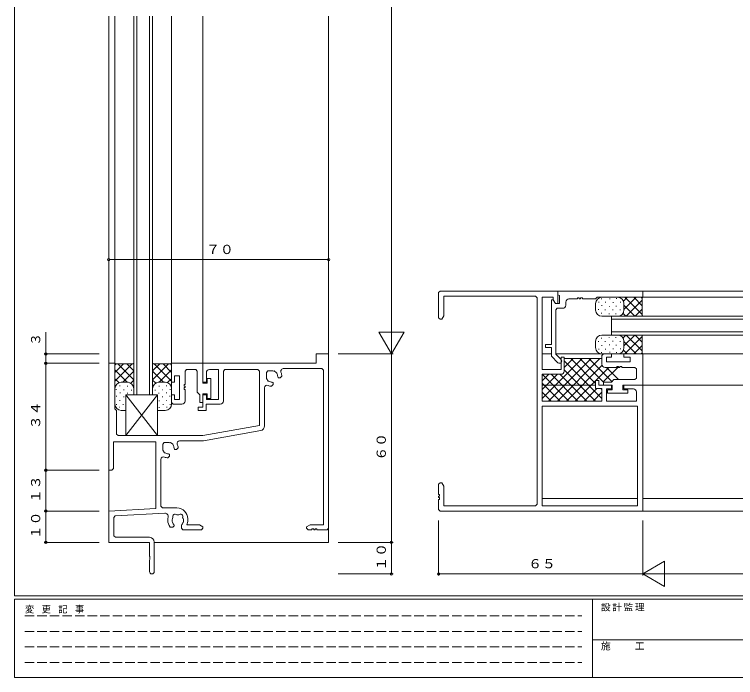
# Model space of a CAD drawing. Units: millimetres on the paper. Extents: x -297 to 270, y -210 to 193.
# Drawn here: x -295 to -65.5, y -210 to 1 of the extents above; entities that cross this region are included whole.
import ezdxf
from ezdxf.enums import TextEntityAlignment as Align

# ---------------------------------------------------------------- set-up
doc = ezdxf.new("R2010")
doc.units = ezdxf.units.MM
doc.linetypes.add('DASHED3', pattern=[4, 3, -1])
for name, color, linetype, lineweight in [('0-1_YKK_ZWAK', 7, 'Continuous', 9), ('0-3_YKK_11', 7, 'Continuous', 9), ('0-4_YKK_12', 2, 'Continuous', 9), ('0-6_YKK_13', 4, 'Continuous', 9), ('0-7_YKK_D', 6, 'Continuous', 9)]:
    doc.layers.add(name, color=color, linetype=linetype, lineweight=lineweight)
doc.styles.add('ＭＳ ゴシック', font='')
doc.styles.get('ＭＳ ゴシック').set_extended_font_data('MS Gothic')

msp = doc.modelspace()

# ---------------------------------------------------------------- linework, layer by layer
at = {"layer": '0-1_YKK_ZWAK'}
for p, q in [((-295, -184), (-295, 191)), ((255, -184), (-295, -184)), ((-295, -210), (-295, -185)), ((228, -185), (-295, -185)), ((-111, -185), (-111, -210)), ((-111, -197.999), (-19, -197.999)), ((-295, -210), (228, -210))]:
    msp.add_line(p, q, dxfattribs=at)
at = {"layer": '0-1_YKK_ZWAK', "linetype": 'DASHED3'}
for p, q in [((-291.715, -190.366), (-114.435, -190.366)), ((-291.715, -195.315), (-114.435, -195.315)), ((-291.715, -200.264), (-114.435, -200.264)), ((-291.715, -205.213), (-114.435, -205.213))]:
    msp.add_line(p, q, dxfattribs=at)
at = {"layer": '0-3_YKK_11'}
for p, q in [((-159.5, -87), (-122, -87)), ((-122, -87), (-122, -91)), ((-122, -87), (-122, -88.2)), ((-95, -87), (-122, -87)), ((-95, -89), (-95, -87)), ((-158.37, -88.63), (-158.37, -94.909)), ((-129.13, -88.63), (-158.37, -88.63)), ((-128.63, -89.13), (-129.13, -88.63)), ((-128.63, -154.87), (-128.63, -89.13)), ((-123.5, -89), (-127, -89)), ((-127, -89), (-127, -112)), ((-114.2, -89.5), (-110, -89.5)), ((-110, -89.5), (-109.5, -89)), ((-109.5, -89), (-95, -89)), ((-124.1, -89.8), (-124.1, -104)), ((-119.5, -91.5), (-119.5, -90.5)), ((-122.7, -107.11), (-122.7, -93)), ((-158.37, -94.909), (-159, -96)), ((-126, -104), (-126, -105)), ((-124.1, -104), (-126, -104)), ((-126, -105), (-124.1, -105)), ((-195, -107), (-195, -162.5)), ((-121.005, -108.805), (-122.7, -107.11)), ((-107.5, -107), (-108, -107.5)), ((-108, -107.5), (-108, -110.3)), ((-95, -107), (-101, -107)), ((-265, -110), (-263, -110)), ((-265, -144), (-265, -110)), ((-263, -110), (-263, -124.5)), ((-245, -110), (-245, -116)), ((-235, -110), (-245, -110)), ((-235, -116), (-235, -110)), ((-235, -116.3), (-235, -110)), ((-235, -110), (-199, -110)), ((-121, -108), (-120, -108)), ((-121, -112), (-121, -108)), ((-120, -108), (-120, -112.5)), ((-99, -109.5), (-106.5, -109.5)), ((-240.7, -112.5), (-240.2, -112)), ((-230, -112), (-232.9, -112)), ((-230, -121.5), (-230, -112)), ((-228, -112), (-228.5, -112.5)), ((-217.5, -112), (-228, -112)), ((-217, -112.5), (-217.5, -112)), ((-197.13, -111.63), (-209.212, -111.63)), ((-196.63, -112.13), (-197.13, -111.63)), ((-196.63, -161.37), (-196.63, -112.13)), ((-127, -112), (-121, -112)), ((-102.3, -111), (-101.7, -111)), ((-242.5, -114), (-242.5, -121.5)), ((-236.8, -112.5), (-236.8, -119.2)), ((-228.5, -112.5), (-228.5, -122)), ((-217, -129.826), (-217, -112.5)), ((-127, -113.5), (-127, -122)), ((-121, -113.5), (-127, -113.5)), ((-232.5, -121.2), (-232.5, -114.8)), ((-212.611, -116.781), (-213.128, -117.297)), ((-212.993, -116), (-212.709, -116.117)), ((-97.5, -115.2), (-104.2, -115.2)), ((-101, -117), (-95, -117)), ((-95, -117), (-95, -157)), ((-240.7, -122), (-240.7, -118.3)), ((-215.37, -117.77), (-215.37, -129.935)), ((-108, -122), (-108, -118)), ((-106.5, -118.1), (-106.5, -122)), ((-106.2, -118.4), (-106.2, -119.5)), ((-99.8, -119.5), (-99.8, -118.4)), ((-97, -122), (-97, -119.1)), ((-106.2, -119.5), (-99.8, -119.5)), ((-236, -122.5), (-235, -122.5)), ((-127, -122), (-108, -122)), ((-96.63, -123.63), (-127, -123.63)), ((-127, -123.63), (-127, -155.37)), ((-106.5, -122), (-97, -122)), ((-96.63, -155.37), (-96.63, -123.63)), ((-263, -124.5), (-262.5, -125)), ((-262.5, -125), (-262.5, -132.5)), ((-236.5, -125), (-236.5, -124)), ((-236.5, -124), (-235, -124)), ((-234, -125), (-236.5, -125)), ((-235, -133), (-217, -129.826)), ((-262.5, -132.5), (-262, -133)), ((-262, -133), (-235, -133)), ((-216.61, -131.412), (-234.857, -134.63)), ((-263.5, -135), (-263.5, -143.5)), ((-250, -135), (-263.5, -135)), ((-250, -156.214), (-250, -135)), ((-246, -135.2), (-247.3, -135.2)), ((-234.857, -134.63), (-242.43, -134.63)), ((-245.611, -139.581), (-246.128, -140.097)), ((-248.37, -140.57), (-248.37, -155.5)), ((-158.37, -149.091), (-158.37, -155.37)), ((-248.37, -155.5), (-247.87, -156)), ((-247.87, -156), (-243.3, -156)), ((-158.37, -155.37), (-129.13, -155.37)), ((-129.13, -155.37), (-128.63, -154.87)), ((-127, -155.37), (-96.63, -155.37)), ((-265, -157), (-250, -156.214)), ((-247.113, -157.695), (-262.896, -158.522)), ((-95, -157), (-159.5, -157)), ((-246.2, -160), (-246.2, -159.803)), ((-239.8, -159.5), (-239.8, -160)), ((-240.108, -161.37), (-236.091, -161.37)), ((-236.091, -161.37), (-235, -162)), ((-235, -162.5), (-235.5, -163)), ((-235, -162), (-235, -162.5)), ((-202, -162), (-200.909, -161.37)), ((-202, -162.5), (-202, -162)), ((-201.5, -163), (-202, -162.5)), ((-200.909, -161.37), (-196.63, -161.37)), ((-195, -162.5), (-195.5, -163)), ((-235.5, -163), (-241.35, -163)), ((-195.5, -163), (-198.7, -163)), ((-262.87, -165.37), (-252, -165.37)), ((-250.5, -166.87), (-250.5, -176.25)), ((-252, -176.25), (-252, -172.671))]:
    msp.add_line(p, q, dxfattribs=at)
for points in [[(-160, -95.5), (-160, -87.5), (-159.5, -87)], [(-122, -91), (-122.8, -91), (-123.5, -89.788), (-123.5, -89)], [(-122, -88.2), (-121.5, -88.424), (-121.5, -91)], [(-118.5, -89.5), (-115.8, -89.5), (-115.8, -89.2), (-115.2, -89.2), (-115.2, -89.5), (-114.8, -89.5), (-114.8, -89.2), (-114.2, -89.2), (-114.2, -89.5)], [(-121.5, -91), (-122.8, -91), (-123.493, -89.8), (-124.1, -89.8)], [(-122.7, -93), (-122.2, -92.5), (-120.5, -92.5)], [(-159, -96), (-159.5, -96), (-160, -95.5)], [(-124.1, -105), (-124.1, -107.69), (-121.995, -109.795)], [(-199, -110), (-199, -107), (-195, -107)], [(-106.5, -109.5), (-106.5, -108), (-105, -108), (-105, -107), (-107.5, -107)], [(-101.3, -117), (-95, -117), (-95, -107)], [(-101, -107), (-101, -108), (-99, -108), (-99, -109.5)], [(-240.2, -112), (-237.3, -112), (-236.8, -112.5)], [(-213, -112.4), (-214.3, -112.4), (-214.8, -112.9), (-214.8, -114.2)], [(-211.523, -113.171), (-211.541, -112.974), (-212.347, -112.41), (-212.538, -112.46)], [(-107, -111.3), (-103.3, -111.3), (-103.3, -111), (-102.7, -111), (-102.7, -111.3), (-102.3, -111.3), (-102.3, -111)], [(-101.7, -111), (-101.7, -111.3), (-97.5, -111.3)], [(-97.5, -111.3), (-97, -111.8), (-97, -114.7), (-97.5, -115.2)], [(-245, -116), (-244, -116), (-244, -114), (-242.5, -114)], [(-240.7, -118.3), (-241, -118.3), (-241, -117.7), (-240.7, -117.7), (-240.7, -117.3), (-241, -117.3), (-241, -116.7), (-240.7, -116.7), (-240.7, -112.5)], [(-233.9, -113), (-233.9, -116), (-235, -116)], [(-214.74, -114.662), (-214.79, -114.853), (-214.226, -115.659), (-214.029, -115.677)], [(-209.903, -114.072), (-210.419, -114.589), (-210.985, -114.589), (-211.083, -114.491), (-211.2, -114.206)], [(-232.5, -114.8), (-233.6, -114.8), (-233.6, -116.3), (-235, -116.3)], [(-212.709, -116.117), (-212.611, -116.215), (-212.611, -116.781)], [(-108, -118), (-110, -118), (-110, -115.5), (-109, -115.5), (-109, -117), (-105, -117)], [(-104.2, -115.2), (-105, -116), (-107.5, -116), (-107.5, -117), (-104.7, -117), (-104.7, -118.4), (-106.2, -118.4)], [(-105, -117), (-105, -118.1), (-106.5, -118.1)], [(-99.8, -118.4), (-101.3, -118.4), (-101.3, -117)], [(-98, -118.1), (-101, -118.1), (-101, -117)], [(-236.8, -119.2), (-236, -120), (-236, -122.5)], [(-242.5, -121.5), (-244, -121.5), (-244, -120), (-245, -120), (-245, -122.5), (-244.5, -123), (-241.7, -123)], [(-235, -122.5), (-235, -119.7), (-233.6, -119.7), (-233.6, -121.2), (-232.5, -121.2)], [(-235, -124), (-235, -120), (-233.9, -120), (-233.9, -121.5), (-230, -121.5)], [(-229.5, -123), (-234, -123), (-234, -125)], [(-247.3, -135.2), (-247.8, -135.7), (-247.8, -137)], [(-244.523, -135.971), (-244.541, -135.774), (-245.347, -135.21), (-245.538, -135.26)], [(-247.74, -137.462), (-247.79, -137.653), (-247.226, -138.459), (-247.029, -138.477)], [(-242.903, -136.872), (-243.419, -137.389), (-243.985, -137.389), (-244.083, -137.291), (-244.2, -137.006)], [(-245.993, -138.8), (-245.709, -138.917), (-245.611, -139.015), (-245.611, -139.581)], [(-263.5, -143.5), (-264, -144), (-265, -144)], [(-160, -148.5), (-159.5, -148), (-159, -148), (-158.37, -149.091)], [(-159.5, -157), (-160, -156.5), (-160, -153.3), (-159.7, -153.3), (-159.7, -152.7), (-160, -152.7), (-160, -152.3), (-159.7, -152.3), (-159.7, -151.7), (-160, -151.7), (-160, -148.5)], [(-252, -167), (-265, -167), (-265, -157)], [(-262.896, -158.522), (-263.37, -159.021), (-263.37, -164.87), (-262.87, -165.37)], [(-244.789, -159.804), (-244.842, -159.919), (-244.773, -160.313)], [(-241.386, -160.796), (-241.297, -160.706), (-241.227, -160.313)], [(-244.268, -161.277), (-244.15, -161.561), (-244.15, -161.7), (-244.55, -162.1), (-245.415, -162.1)], [(-241.35, -163), (-241.85, -162.5), (-241.85, -161.561), (-241.732, -161.277)], [(-198.7, -163), (-198.7, -162.7), (-199.3, -162.7), (-199.3, -163), (-199.7, -163), (-199.7, -162.7), (-200.3, -162.7), (-200.3, -163), (-201.5, -163)], [(-252, -172.671), (-251.857, -172.479), (-251.857, -171.521), (-252, -171.329), (-252, -167)]]:
    msp.add_lwpolyline(points, dxfattribs=at)
for centre, radius, start, end in [((-118.5, -90.5), 1, 90, 180), ((-120.5, -91.5), 1, 270, 0), ((-121.5, -109.3), 0.7, 225, 45), ((-232.9, -113), 1, 90, 180), ((-213, -114.2), 1.8, 75.12756, 90), ((-209.212, -112.63), 1, 90, 202.51509), ((-107, -110.3), 1, 180, 270), ((-213, -114.2), 1.8, 180, 194.87236), ((-213, -114.2), 1.8, 359.79283, 34.87236), ((-213, -114.2), 3.1, 2.35768, 22.51509), ((-121, -112.5), 1, 270, 0), ((-214.57, -117.77), 0.8, 66.26143, 180), ((-213, -114.2), 3.1, 246.26143, 267.6423), ((-213, -114.2), 1.8, 235.12756, 270.20715), ((-98, -119.1), 1, 0, 90), ((-241.7, -122), 1, 270, 359.99992), ((-229.5, -122), 1, 270, 0), ((-216.87, -129.935), 1.5, 280, 0), ((-246, -137), 1.8, 75.12756, 90), ((-242.43, -135.43), 0.8, 90, 203.73856), ((-246, -137), 1.8, 180, 194.87236), ((-246, -137), 1.8, 359.79283, 34.87236), ((-246, -137), 3.1, 2.35768, 23.73856), ((-247.57, -140.57), 0.8, 66.26143, 180), ((-246, -137), 3.1, 246.26143, 267.6423), ((-246, -137), 1.8, 235.12756, 270.20715), ((-243.3, -159.5), 3.5, 0, 90), ((-247.061, -158.693), 1, 345.72668, 93), ((-243.86, -158.771), 0.75, 45.95277, 204.04721), ((-243, -160), 1.8, 79.14684, 100.85315), ((-242.14, -158.771), 0.75, 335.95277, 134.04721), ((-242.7, -159.803), 3.5, 165.72668, 180), ((-243, -160), 3.2, 180, 221.0145), ((-243, -160), 1.8, 149.14684, 173.73979), ((-243, -160), 1.8, 190.00034, 225.20715), ((-243, -160), 1.8, 350.00023, 30.85315), ((-243, -160), 3.2, 334.65137, 0), ((-243, -160), 1.8, 314.79283, 333.73979), ((-252, -166.87), 1.5, 0, 90), ((-251.25, -176.25), 0.75, 180, 0)]:
    msp.add_arc(centre, radius, start, end, dxfattribs=at)
at = {"layer": '0-4_YKK_12'}
for p, q in [((-265, -167), (-265, 0.5)), ((-263, 0.5), (-263, -110.3)), ((-257, -72), (-257, 0.5)), ((-256, -72), (-256, 0.5)), ((-252, -72), (-252, 0.5)), ((-251, -72), (-251, 0.5)), ((-245, -110.3), (-245, 0.5)), ((-235, -110.3), (-235, 0.5)), ((-195, -167), (-195, 0.5)), ((-257, -120), (-257, -65.42)), ((-256, -120), (-256, -65.42)), ((-252, -120), (-252, -65.42)), ((-251, -120), (-251, -65.42)), ((-127, -87), (40, -87)), ((-95.3, -89), (40, -89)), ((-105, -95), (-105, -101)), ((-105, -95), (-105, -101)), ((-105, -95), (-60.409, -95)), ((-105, -95), (-86.02, -95)), ((-105, -96), (-60.409, -96)), ((-105, -96), (-86.02, -96)), ((-79.174, -95), (-69, -95)), ((-79.174, -96), (-69, -96)), ((-105, -100), (-60.409, -100)), ((-105, -100), (-86.02, -100)), ((-79.174, -100), (-69, -100)), ((-105, -101), (-60.409, -101)), ((-105, -101), (-86.02, -101)), ((-79.174, -101), (-69, -101)), ((-127, -107), (-124.1, -107)), ((-122.7, -107), (39.9, -107)), ((-127, -117), (-110, -117)), ((-95.3, -117), (40, -117)), ((-257, -120), (-251, -120)), ((-127, -153), (-96.63, -153)), ((-95, -153), (40, -153)), ((-127, -157), (40, -157)), ((-250.5, -167), (-195, -167))]:
    msp.add_line(p, q, dxfattribs=at)
at = {"layer": '0-6_YKK_13'}
for p, q in [((-108.156, -89.558), (-108.156, -89.358)), ((-108, -89), (-95, -89)), ((-105.46, -89.606), (-105.46, -89.406)), ((-103.343, -89.51), (-103.343, -89.31)), ((-101.155, -90.227), (-99.928, -89)), ((-101, -92.9), (-97.1, -89)), ((-100.7, -89), (-95.2, -94.5)), ((-97.872, -89), (-95.2, -91.672)), ((-95.543, -89), (-95.2, -89.343)), ((-95, -89), (-95.2, -89.2)), ((-95.2, -95), (-95.2, -89.2)), ((-110, -93.2), (-110, -91)), ((-108.977, -90.6), (-108.977, -90.4)), ((-108.083, -91.724), (-108.083, -91.524)), ((-106.856, -90.641), (-106.856, -90.441)), ((-105.629, -91.964), (-105.629, -91.764)), ((-104.426, -90.713), (-104.426, -90.513)), ((-103.439, -91.916), (-103.439, -91.716)), ((-102.14, -90.665), (-102.14, -90.465)), ((-101, -93.2), (-101, -91)), ((-101, -91.528), (-97.528, -95)), ((-100.272, -95), (-95.2, -89.928)), ((-109.073, -93.006), (-109.073, -92.806)), ((-108.18, -94.13), (-108.18, -93.93)), ((-106.952, -93.047), (-106.952, -92.847)), ((-104.522, -93.119), (-104.522, -92.919)), ((-102.236, -93.071), (-102.236, -92.871)), ((-97.443, -95), (-95.2, -92.757)), ((-95, -95), (-108, -95)), ((-105.725, -94.371), (-105.725, -94.171)), ((-103.535, -94.323), (-103.535, -94.123)), ((-101.228, -94.128), (-100.357, -95)), ((-95, -95), (-95.2, -94.8)), ((-110, -102.8), (-110, -105)), ((-109.073, -102.994), (-109.073, -103.194)), ((-108.18, -101.87), (-108.18, -102.07)), ((-95, -101), (-108, -101)), ((-106.952, -102.953), (-106.952, -103.153)), ((-105.725, -101.629), (-105.725, -101.829)), ((-104.522, -102.881), (-104.522, -103.081)), ((-103.535, -101.677), (-103.535, -101.877)), ((-102.236, -102.929), (-102.236, -103.129)), ((-101.228, -101.872), (-100.357, -101)), ((-101, -104.472), (-97.528, -101)), ((-101, -102.8), (-101, -105)), ((-101, -103.1), (-97.1, -107)), ((-100.7, -107), (-95.2, -101.5)), ((-100.272, -101), (-95.2, -106.072)), ((-97.443, -101), (-95.2, -103.243)), ((-95, -101), (-95.2, -101.2)), ((-95.2, -101), (-95.2, -106.8)), ((-108.977, -105.4), (-108.977, -105.6)), ((-108.083, -104.276), (-108.083, -104.476)), ((-106.856, -105.359), (-106.856, -105.559)), ((-105.629, -104.036), (-105.629, -104.236)), ((-104.426, -105.287), (-104.426, -105.487)), ((-103.439, -104.084), (-103.439, -104.284)), ((-102.14, -105.335), (-102.14, -105.535)), ((-97.872, -107), (-95.2, -104.328)), ((-108.156, -106.442), (-108.156, -106.642)), ((-108, -107), (-95, -107)), ((-105.46, -106.394), (-105.46, -106.594)), ((-103.343, -106.49), (-103.343, -106.69)), ((-101.155, -105.773), (-99.928, -107)), ((-95.543, -107), (-95.2, -106.657)), ((-95, -107), (-95.2, -106.8)), ((-263, -110), (-262.8, -110.2)), ((-263, -123), (-263, -110)), ((-257, -110), (-257.2, -110.2)), ((-257, -110), (-257, -120)), ((-251, -110), (-250.8, -110.2)), ((-251, -110), (-251, -120)), ((-245, -110), (-245.2, -110.2)), ((-245, -123), (-245, -110)), ((-127, -121.201), (-114.299, -108.5)), ((-124.971, -122), (-111.471, -108.5)), ((-122.142, -122), (-108.642, -108.5)), ((-120, -111.373), (-117.127, -108.5)), ((-120, -108.5), (-108, -108.5)), ((-120, -109.201), (-108, -121.201)), ((-117.873, -108.5), (-110, -116.373)), ((-115.044, -108.5), (-107.544, -116)), ((-112.216, -108.5), (-104.796, -115.92)), ((-263, -110.543), (-262.657, -110.2)), ((-263, -112.872), (-260.328, -110.2)), ((-263, -115.7), (-257.5, -110.2)), ((-259.1, -116), (-263, -112.1)), ((-257, -110.2), (-262.8, -110.2)), ((-257, -115.272), (-262.072, -110.2)), ((-257, -112.443), (-259.243, -110.2)), ((-251, -112.443), (-248.757, -110.2)), ((-251, -110.2), (-245.2, -110.2)), ((-251, -115.272), (-245.928, -110.2)), ((-245, -115.7), (-250.5, -110.2)), ((-248.9, -116), (-245, -112.1)), ((-245, -112.872), (-247.672, -110.2)), ((-245, -110.543), (-245.343, -110.2)), ((-120, -112.029), (-110.029, -122)), ((-119.314, -122), (-107.944, -110.63)), ((-116.485, -122), (-105.785, -111.3)), ((-107.698, -116.041), (-102.767, -111.111)), ((-106.587, -111.3), (-102.687, -115.2)), ((-260.472, -116), (-257, -112.528)), ((-247.528, -116), (-251, -112.528)), ((-127, -115.544), (-124.956, -113.5)), ((-127, -118.373), (-122.127, -113.5)), ((-126.919, -113.595), (-118.515, -122)), ((-124.186, -113.5), (-115.686, -122)), ((-121.358, -113.5), (-112.858, -122)), ((-261.773, -116.155), (-263, -114.928)), ((-258.8, -116), (-261, -116)), ((-257.872, -116.229), (-257, -115.357)), ((-250.128, -116.229), (-251, -115.357)), ((-249.2, -116), (-247, -116)), ((-246.227, -116.155), (-245, -114.928)), ((-127, -116.343), (-121.343, -122)), ((-262.49, -118.343), (-262.69, -118.343)), ((-261.335, -117.14), (-261.535, -117.14)), ((-260.084, -118.439), (-260.284, -118.439)), ((-258.929, -117.236), (-259.129, -117.236)), ((-257.677, -118.535), (-257.877, -118.535)), ((-250.323, -118.535), (-250.123, -118.535)), ((-249.071, -117.236), (-248.871, -117.236)), ((-247.916, -118.439), (-247.716, -118.439)), ((-246.665, -117.14), (-246.465, -117.14)), ((-245.51, -118.343), (-245.31, -118.343)), ((-127, -119.172), (-124.172, -122)), ((-113.657, -122), (-109.657, -118)), ((-110.828, -122), (-108, -119.172)), ((-108.373, -118), (-108, -118.373)), ((-262.394, -120.46), (-262.594, -120.46)), ((-261.287, -119.426), (-261.487, -119.426)), ((-260.036, -120.629), (-260.236, -120.629)), ((-259.5, -120), (-259.5, -133)), ((-259.5, -120), (-249.5, -133)), ((-259.5, -133), (-249.5, -120)), ((-259.5, -120), (-249.5, -120)), ((-258.881, -119.522), (-259.081, -119.522)), ((-249.5, -120), (-249.5, -133)), ((-249.119, -119.522), (-248.919, -119.522)), ((-247.964, -120.629), (-247.764, -120.629)), ((-246.713, -119.426), (-246.513, -119.426)), ((-245.606, -120.46), (-245.406, -120.46)), ((-262.442, -123.156), (-262.642, -123.156)), ((-261.359, -121.856), (-261.559, -121.856)), ((-260.276, -123.083), (-260.476, -123.083)), ((-249.047, -121.952), (-248.847, -121.952)), ((-247.724, -123.083), (-247.524, -123.083)), ((-246.641, -121.856), (-246.441, -121.856)), ((-245.558, -123.156), (-245.358, -123.156)), ((-261.4, -123.977), (-261.6, -123.977)), ((-259.5, -125), (-261, -125)), ((-249.2, -125), (-247, -125)), ((-249.006, -124.073), (-248.806, -124.073)), ((-246.6, -123.977), (-246.4, -123.977)), ((-249.5, -133), (-259.5, -133))]:
    msp.add_line(p, q, dxfattribs=at)
for centre, start, end in [((-108, -91), 90, 180), ((-103, -91), 0, 90), ((-108, -93), 180, 270), ((-103, -93), 270, 0), ((-108, -103), 90, 180), ((-103, -103), 0, 90), ((-108, -105), 180, 270), ((-103, -105), 270, 0), ((-261, -118), 90, 180), ((-259, -118), 0, 90), ((-249, -118), 90, 180), ((-247, -118), 0, 90), ((-261, -123), 180, 270), ((-247, -123), 270, 0), ((-249, -123), 255.52248, 270)]:
    msp.add_arc(centre, 2, start, end, dxfattribs=at)
at = {"layer": '0-7_YKK_D'}
for p, q in [((-175, 113), (-175, -107)), ((-265, -77), (-195, -77)), ((-285, -100.1), (-285, -110)), ((-171, -100.072), (-179, -100.072)), ((-175, -107), (-179, -100.072)), ((-175, -107), (-171, -100.072)), ((-268, -107), (-285.5, -107)), ((-192, -107), (-174.5, -107)), ((-175, -167), (-175, -107)), ((-268, -110), (-285.5, -110)), ((-268, -110), (-285.5, -110)), ((-285, -110), (-285, -144)), ((-268, -144), (-285.5, -144)), ((-268, -144), (-285.5, -144)), ((-285, -144), (-285, -157)), ((-268, -157), (-285.5, -157)), ((-268, -157), (-285.5, -157)), ((-285, -167), (-285, -157)), ((-160, -160), (-160, -177.5)), ((-95, -160), (-95, -177.5)), ((-95, -160), (-95, -177.5)), ((-268, -167), (-285.5, -167)), ((-192, -167), (-174.5, -167)), ((-192, -167), (-174.5, -167)), ((-175, -167), (-175, -177)), ((-95, -177), (-88.072, -173)), ((-88.072, -173), (-88.072, -181)), ((-192, -177), (-174.5, -177)), ((-95, -177), (-160, -177)), ((-95, -177), (-88.072, -181)), ((-95, -177), (180, -177))]:
    msp.add_line(p, q, dxfattribs=at)
for centre, start, end in [((-265, -77), 0, 180), ((-265, -77), 180, 0), ((-195, -77), 0, 180), ((-195, -77), 180, 0), ((-285, -107), 0, 180), ((-285, -107), 180, 0), ((-285, -110), 0, 180), ((-285, -110), 0, 180), ((-285, -110), 180, 0), ((-285, -110), 180, 0), ((-285, -144), 0, 180), ((-285, -144), 0, 180), ((-285, -144), 180, 0), ((-285, -144), 180, 0), ((-285, -157), 0, 180), ((-285, -157), 0, 180), ((-285, -157), 180, 0), ((-285, -157), 180, 0), ((-285, -167), 0, 180), ((-285, -167), 180, 0), ((-175, -167), 0, 180), ((-175, -167), 0, 180), ((-175, -167), 180, 0), ((-175, -167), 180, 0), ((-175, -177), 0, 180), ((-160, -177), 0, 180), ((-175, -177), 180, 0), ((-160, -177), 180, 0)]:
    msp.add_arc(centre, 0.375, start, end, dxfattribs=at)

# ---------------------------------------------------------------- texts
at = {"layer": '0-1_YKK_ZWAK', "char_height": 2.199, "attachment_point": 7, "style": 'ＭＳ ゴシック'}
for s, insert in [('\\T1.22;\\W0.95;変\\~更\\~記\\~事', (-291.633, -189.605)), ('\\T1.17;設計監理', (-108.308, -188.952)), ('\\T1.17;施\u3000\u3000工', (-108.308, -201.324))]:
    msp.add_mtext(s, dxfattribs=dict(at, insert=insert))
at = {"layer": '0-7_YKK_D', "color": 7, "style": 'ＭＳ ゴシック', "width": 1.1}
for s, p in [('７０', (-233.982, -76.1)), ('６５', (-131.482, -176.1))]:
    msp.add_text(s, height=2.933, dxfattribs=at).set_placement(p, align=Align.BOTTOM_LEFT)
at = {"layer": '0-7_YKK_D', "color": 7, "style": 'ＭＳ ゴシック'}
msp.add_text('３', height=2.933, rotation=90, dxfattribs=at).set_placement((-285.9, -104.382), align=Align.BOTTOM_LEFT)
at = {"layer": '0-7_YKK_D', "color": 7, "style": 'ＭＳ ゴシック', "width": 1.1}
for s, p in [('３４', (-285.9, -130.982)), ('６０', (-175.9, -140.982)), ('１３', (-285.9, -154.482)), ('１０', (-285.9, -165.982)), ('１０', (-175.9, -175.982))]:
    msp.add_text(s, height=2.933, rotation=90, dxfattribs=at).set_placement(p, align=Align.BOTTOM_LEFT)

doc.saveas('drawing.dxf')
